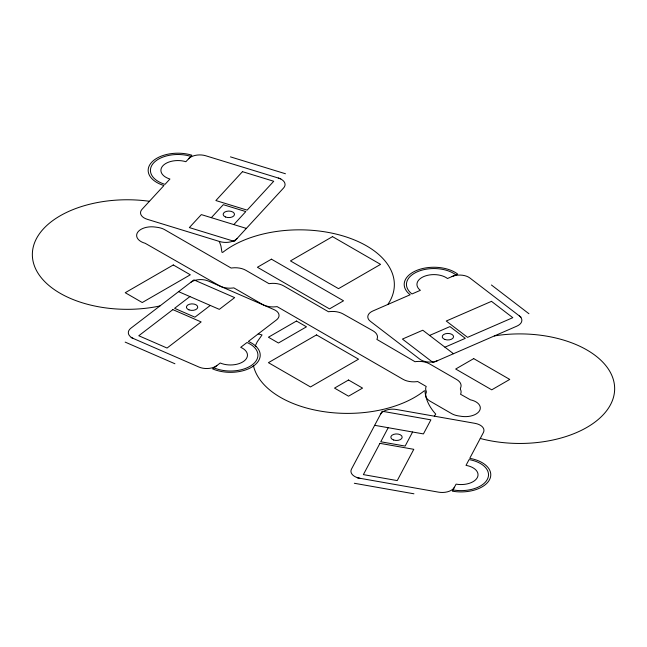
<?xml version="1.0" encoding="UTF-8"?>
<svg xmlns="http://www.w3.org/2000/svg" width="647" height="647" viewBox="0 0 647 647"><rect width="100%" height="100%" fill="white"/><g stroke="black" fill="none" stroke-linecap="round" stroke-linejoin="round"><path stroke-width="0.97" d="M388.216 427.699L380.768 441.772L405.143 446.082L412.6 432.002M434.339 416.175L435.738 414.072L435.229 413.546A94.883 54.777 0 0 1 425.176 392.98L425.039 390.934L424.303 390.804A94.883 54.777 0 0 1 325.384 411.88A94.883 54.777 0 0 1 253.818 367.181L253.567 365.959L252.742 366.542M387.828 304.478L389.704 301.542A94.883 54.777 0 0 0 342.546 235.807A94.883 54.777 0 0 0 222.705 252.419L221.961 252.298L220.942 245.981L219.325 241.42M211.334 217.667L223.296 204.678L245.803 211.585L233.842 224.582M189.919 296.569L174.577 308.32L194.933 317.176L210.275 305.424M429.6 335.445L449.956 326.589L465.298 338.341L444.942 347.196M159.979 305.918L156.55 306.646A94.883 54.777 0 0 1 32.423 256.705A94.883 54.777 0 0 1 149.384 201.282L149.425 201.29M494.332 335.947L497.616 335.413A94.883 54.777 0 0 1 614.359 392.98A94.883 54.777 0 0 1 483.455 439.289L480.268 438.44M374.678 425.314L423.429 433.919L430.886 419.846L382.126 411.241L351.491 469.099A12.746 7.36 0 0 0 359.95 478.287M357.241 477.809L438.504 492.149A12.746 7.36 0 0 0 454.412 487.264M354.346 483.277L413.934 493.798M258.218 333.909L262.051 334.928L257.296 341.689L255.314 345.749L256.099 346.444M230.445 156.865L285.456 173.752M280.806 178.807L205.778 155.773A12.746 7.36 0 0 0 188.544 158.822M246.345 228.415L201.33 214.602L189.361 227.59L234.376 241.412L283.572 187.994A12.746 7.36 0 0 0 278.307 178.038M220.36 286.265L221.452 286.734A15.01 8.67 0 0 0 232.718 288.028L233.818 287.866L262.431 304.389A15.01 8.67 0 0 0 275.978 306.759L277.078 306.597L403.024 379.312A15.01 8.67 0 0 0 416.571 381.681L417.671 381.528L426.227 386.469L425.952 387.1A15.01 8.67 0 0 0 426.308 391.306L426.308 392.519A15.01 8.67 0 0 0 425.661 395.034L425.952 396.732A15.01 8.67 0 0 0 430.061 401.164L451.687 413.651A15.01 8.67 0 0 0 458.61 415.924L461.618 416.369A15.01 8.67 0 0 0 479.662 410.505A15.01 8.67 0 0 0 470.409 399.814L460.527 394.241L460.81 393.602A15.01 8.67 0 0 0 460.446 389.397L460.446 388.184A15.01 8.67 0 0 0 456.701 379.546L429.665 363.938A15.01 8.67 0 0 0 416.118 361.56L415.018 361.722L376.894 339.424A15.01 8.67 0 0 0 372.971 330.803L343.015 313.908A15.01 8.67 0 0 0 329.533 311.619L328.498 311.773L283.661 285.885A15.01 8.67 0 0 0 269.872 283.54L269.023 283.677L245.811 270.276A15.01 8.67 0 0 0 232.265 267.907L231.165 268.06L164.702 229.693A15.01 8.67 0 0 0 157.787 227.42L155.345 227.065A15.01 8.67 0 0 0 137.528 232.508A15.01 8.67 0 0 0 145.171 243.28L220.255 286.225M178.604 291.651L219.325 309.363L234.667 297.612L193.946 279.892L130.88 328.215A12.746 7.36 0 0 0 133.387 338.518M131.131 337.532L198.985 367.059A12.746 7.36 0 0 0 216.834 365.612M125.162 342.109L174.925 363.76M491.429 284.995L528.931 313.73M521.013 317.176L469.876 277.992A12.746 7.36 0 0 0 452.027 276.544M453.466 353.723L422.782 330.221L402.426 339.077L433.11 362.587L516.799 326.169A12.746 7.36 0 0 0 519.306 315.865M453.005 489.925A27.473 15.86 0 0 0 487.312 479.395A27.473 15.86 0 0 0 469.075 459.588L466.01 465.371A16.992 9.81 0 0 1 477.292 477.623A16.992 9.81 0 0 1 456.07 484.134L452.342 491.17A29.738 17.17 0 0 0 489.48 479.775A29.738 17.17 0 0 0 469.738 458.335L483.398 432.536A12.746 7.36 0 0 0 474.938 423.34L396.385 409.478A12.746 7.36 0 0 0 380.476 414.363M455.876 274.87A27.473 15.86 0 0 0 417.396 271.748A27.473 15.86 0 0 0 411.993 293.964L420.364 290.325A16.992 9.81 0 0 1 423.704 276.584A16.992 9.81 0 0 1 447.506 278.517L457.68 274.085A29.738 17.17 0 0 0 416.037 270.705A29.738 17.17 0 0 0 410.182 294.749L372.858 310.989A12.746 7.36 0 0 0 370.351 321.292L419.782 359.166A12.746 7.36 0 0 0 437.631 360.614M213.939 367.828A27.473 15.86 0 0 0 252.411 364.706A27.473 15.86 0 0 0 247.008 342.498L240.7 347.326A16.992 9.81 0 0 1 244.04 361.066A16.992 9.81 0 0 1 220.247 362.999L212.572 368.871A29.738 17.17 0 0 0 254.222 365.498A29.738 17.17 0 0 0 248.367 341.446L276.495 319.901A12.746 7.36 0 0 0 273.988 309.598L208.391 281.057A12.746 7.36 0 0 0 190.541 282.504M190.808 156.364A27.473 15.86 0 0 0 153.646 162.923A27.473 15.86 0 0 0 165.009 184.371L169.926 179.033A16.992 9.81 0 0 1 162.898 165.761A16.992 9.81 0 0 1 185.883 161.71L191.868 155.207A29.738 17.17 0 0 0 151.649 162.308A29.738 17.17 0 0 0 163.942 185.527L142.008 209.353A12.746 7.36 0 0 0 147.273 219.301L219.794 241.566A12.746 7.36 0 0 0 237.037 238.525M379.943 443.341L363.379 474.615L397.234 480.592L413.797 449.317L379.943 443.341M242.471 171.665L215.88 200.546L247.138 210.138L273.73 181.265L242.471 171.665M172.87 309.63L138.781 335.744L167.055 348.046L201.144 321.931L172.87 309.63M173.291 264.955L125.227 292.711L142.251 302.537L190.315 274.789L173.291 264.955M271.433 259.172L257.409 267.268L329.509 308.894L343.525 300.798L271.433 259.172M332.509 236.632L290.454 260.911L338.518 288.659L380.582 264.38L332.509 236.632M296.463 321.033L268.424 337.224L278.436 343.007L306.476 326.816L296.463 321.033M316.488 334.911L268.424 362.66L310.479 386.946L358.551 359.19L316.488 334.911M348.531 380.007L334.515 388.103L348.531 396.19L362.555 388.103L348.531 380.007M473.709 358.616L455.682 369.025L491.728 389.834L509.755 379.425L473.709 358.616M491.494 301.348L446.252 321.033L467.563 337.354L512.804 317.677L491.494 301.348M393.675 440.033A5.661 3.267 0 0 0 402.183 437.21A5.661 3.267 0 0 0 393.691 434.363A5.661 3.267 0 0 0 393.675 440.033M444.869 339.457A5.661 3.267 0 0 0 453.563 336.828A5.661 3.267 0 0 0 445.273 333.795A5.661 3.267 0 0 0 444.869 339.457M188.981 309.873A5.661 3.267 0 0 0 197.739 307.317A5.661 3.267 0 0 0 189.539 304.211A5.661 3.267 0 0 0 188.981 309.873M225.544 217.004A5.661 3.267 0 0 0 234.473 214.65A5.661 3.267 0 0 0 226.482 211.359A5.661 3.267 0 0 0 225.544 217.004"/></g></svg>
